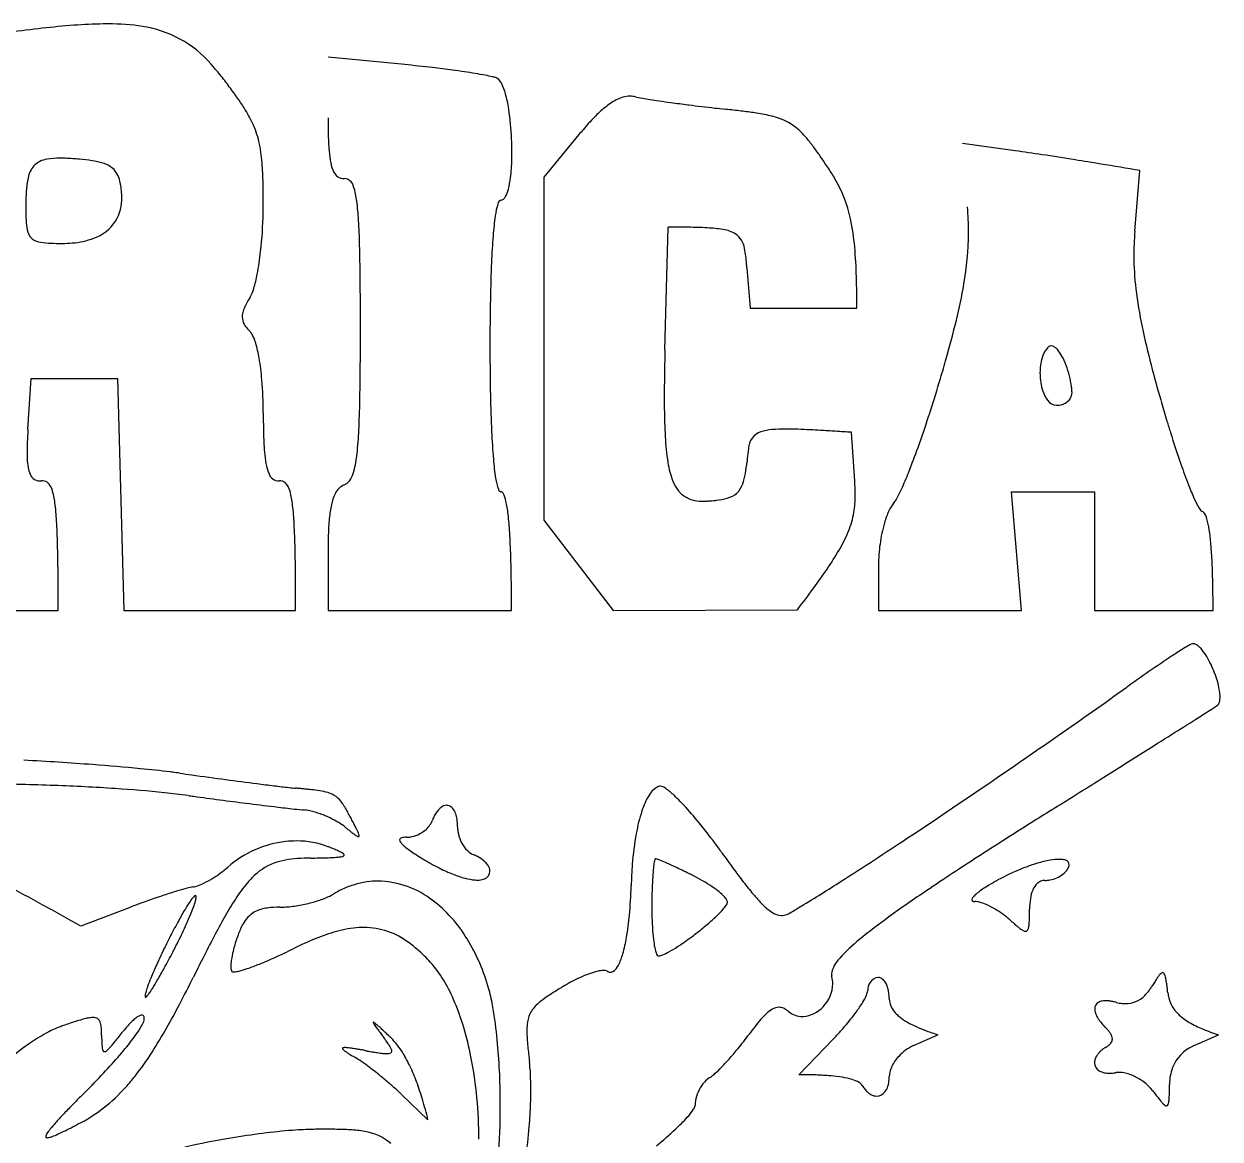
# Model space of a CAD drawing. Extents: x 22 to 127, y -150 to -3.
# Drawn here: x 71.4 to 126.8, y -55 to -3.3 of the extents above; entities that cross this region are included whole.
import ezdxf

# ---------------------------------------------------------------- set-up
doc = ezdxf.new("R2010")
doc.units = 0

msp = doc.modelspace()

# ---------------------------------------------------------------- linework, layer by layer
for p, q in [((89.051, -5.221), (85.5, -4.871)), ((97.125, -8.46), (95.5, -10.433)), ((117.325, -9.211), (114.9, -8.871)), ((95.5, -10.433), (95.5, -26.318)), ((122.879, -12.941), (123.113, -10.132)), ((101.108, -18.428), (101.25, -12.75)), ((104.905, -14.625), (105.06, -16.5)), ((105.06, -16.5), (110, -16.5)), ((71.598, -22.125), (71.75, -19.75)), ((71.75, -19.75), (75.75, -19.75)), ((75.75, -19.75), (76.034, -30.5)), ((109.898, -24.515), (109.75, -22.25)), ((117.624, -30.5), (117.168, -25)), ((117.168, -25), (121, -25)), ((121, -25), (121, -30.5)), ((95.5, -26.318), (98.714, -30.5)), ((85.5, -27.734), (85.5, -30.5)), ((111, -28.414), (111, -30.5)), ((98.714, -30.5), (107.25, -30.464)), ((63.5, -30.5), (73, -30.5)), ((76.034, -30.5), (84, -30.5)), ((85.5, -30.5), (94, -30.5)), ((111, -30.5), (117.624, -30.5)), ((121, -30.5), (126.5, -30.5)), ((76.284, -44.264), (74.043, -45.12)), ((108.902, -50.351), (107.304, -52)), ((112.625, -50.65), (113.75, -50.148)), ((125.625, -50.65), (126.75, -50.148)), ((88.91, -52.917), (90.13, -54.084))]:
    msp.add_line(p, q)
for centre, radius, start, end in [((79.49814, -67.795706), 64.663203, 96.265585, 97.59939), ((76.433436, -39.63672), 36.337956, 93.997499, 96.307836), ((75.327946, -23.494301), 20.157756, 90.197875, 94.061549), ((75.260838, -17.582144), 14.245478, 88.967221, 90.010088), ((75.441498, -12.553995), 9.21533, 79.61959, 89.526807), ((76.152773, -8.611946), 5.209651, 38.307173, 79.502395), ((72.016375, -12.55115), 10.910037, 39.478796, 41.076029), ((82.512868, -71.676496), 66.776344, 83.268281, 84.381117), ((83.410094, -64.181403), 59.227751, 82.373252, 83.280336), ((85.288203, -50.132404), 45.053773, 81.660199, 82.369341), ((68.85698, -15.12501), 14.985106, 36.678707, 39.394448), ((87.284977, -36.555521), 31.330843, 80.767283, 81.671939), ((89.571483, -22.602151), 17.191393, 79.189289, 80.827732), ((91.5538, -12.283882), 6.684447, 76.495825, 79.290341), ((92.744997, -7.386115), 1.64399, 70.232553, 77.00314), ((93.206002, -6.084163), 0.262925, 57.457566, 68.819246), ((92.961484, -6.380015), 0.64557, 24.015932, 53.284206), ((60.612126, -21.380547), 25.334228, 35.331559, 36.886889), ((91.320959, -7.209188), 2.483166, 14.904091, 26.086421), ((87.60717, -8.243112), 6.338094, 8.764458, 15.301381), ((71.653873, -13.560905), 11.804007, 32.467668, 35.3612), ((102.149933, -11.837763), 6.005325, 129.47959, 135.847066), ((100.235199, -9.485382), 2.972297, 117.77294, 129.821999), ((99.524954, -8.096656), 1.412722, 91.199629, 118.530438), ((99.4948, -7.831026), 1.146782, 77.141974, 89.97114), ((100.766542, -2.15909), 4.665989, 257.416514, 258.990931), ((102.387867, 6.298662), 13.277729, 259.092944, 260.778513), ((105.92201, 27.808757), 35.076209, 260.710813, 261.68164), ((109.754587, 53.729884), 61.279118, 261.642219, 262.145797), ((112.971631, 77.043217), 84.813367, 262.145099, 262.686302), ((113.855746, 83.795328), 91.623093, 262.675442, 262.699052), ((114.840409, 91.519946), 99.410216, 262.701918, 263.398276), ((76.458928, -10.532726), 6.12446, 25.161815, 32.697891), ((114.443652, -7.725327), 28.94368, 179.920171, 181.392502), ((81.676519, -9.166654), 12.340219, 2.342352, 8.806651), ((105.92869, -15.537164), 11.293455, 135.735117, 139.710698), ((114.045548, 84.650894), 92.495327, 263.398199, 263.70085), ((89.94736, -133.366446), 126.849798, 83.629343, 83.686429), ((95.723981, -81.790239), 74.951109, 83.368119, 83.643145), ((99.653161, -48.026726), 40.959739, 82.891865, 83.373076), ((102.321361, -26.920154), 19.685247, 81.163619, 82.9964), ((104.201826, -15.073524), 7.690456, 75.868106, 81.449305), ((105.491458, -10.27412), 2.722571, 43.427534, 77.526788), ((77.972161, -9.798547), 4.442712, 13.157182, 24.889398), ((110.184015, -19.212107), 16.915842, 139.536223, 140.533752), ((75.8039, -10.260055), 6.65925, 4.233858, 12.777287), ((99.433366, -8.108041), 13.928537, 181.319152, 184.045845), ((80.21679, -9.272478), 13.80313, 0.020555, 2.533611), ((104.444292, -11.335904), 4.21329, 41.769406, 44.124541), ((102.582777, -12.958399), 6.682534, 36.950257, 41.512955), ((91.547361, -8.685051), 6.021505, 183.863364, 189.227623), ((81.681908, -9.271034), 12.338012, 358.35511, 0.016293), ((95.913491, -18.019377), 15.054649, 35.146274, 37.085245), ((75.278992, -32.594102), 40.31736, 34.458792, 35.201639), ((99.406495, -136.858443), 128.898962, 81.446517, 82.00932), ((93.840938, -173.853976), 166.31079, 80.912868, 81.446099), ((72.797138, -10.696338), 1.214447, 139.347134, 168.962673), ((72.627224, -10.653418), 1.060459, 97.803529, 135.121877), ((73.04069, -12.826133), 3.271202, 89.109414, 99.81177), ((73.078891, -16.823034), 7.267719, 87.50247, 89.900327), ((72.90613, -20.969945), 11.418221, 86.13416, 87.543165), ((72.482918, -27.27301), 17.735478, 85.15132, 86.142904), ((73.337587, -17.743375), 8.167836, 81.310869, 85.474866), ((74.095133, -12.896922), 3.262606, 72.67239, 81.603819), ((74.700769, -11.023712), 1.294185, 50.516532, 73.568631), ((66.729676, -11.004461), 15.763835, 1.077823, 4.497177), ((87.809453, -9.312159), 2.231495, 188.724574, 200.322553), ((85.20927, -9.407216), 8.808264, 353.146114, 358.581951), ((95.746576, -18.574059), 15.508442, 33.745792, 34.535784), ((100.214772, -15.617999), 10.151, 30.437839, 33.881987), ((87.285036, -214.997539), 207.973389, 80.587623, 80.919601), ((79.269804, -263.25683), 256.893763, 80.173419, 80.584268), ((75.271927, -11.282014), 3.756945, 167.421439, 177.006816), ((74.782681, -10.833789), 1.097027, 11.569021, 47.509784), ((86.364919, -9.873539), 0.682357, 198.244577, 232.796229), ((86.232301, -9.988043), 0.512263, 236.870271, 271.980051), ((86.233343, -10.956098), 0.456402, 10.125753, 87.908489), ((89.918005, -9.985887), 4.064141, 345.609122, 353.323829), ((103.62706, -13.646388), 6.210238, 11.854843, 30.703494), ((73.255672, -11.26371), 2.681698, 7.730166, 14.025678), ((72.606634, -11.377208), 3.340199, 2.7513, 8.161863), ((40.000667, -11.599648), 42.499411, 359.890324, 1.202253), ((83.688961, -11.898736), 3.163601, 6.366706, 18.86425), ((92.523795, -10.672223), 1.369641, 331.076244, 346.327352), ((82.96544, -11.767705), 11.465625, 176.590572, 180.32629), ((73.86755, -11.406438), 2.079332, 329.322803, 1.456595), ((73.01055, -11.354484), 2.93566, 0.017606, 2.686705), ((74.740593, -13.11352), 12.193385, 3.209087, 7.377), ((93.574925, -11.692124), 0.206217, 111.305002, 173.417077), ((93.468976, -11.225738), 0.276011, 276.453818, 336.760942), ((82.592802, -11.927268), 11.092893, 179.734284, 182.615047), ((102.638545, -11.833616), 31.138545, 179.998866, 180.077664), ((62.564254, -11.662324), 19.935869, 353.632624, 358.8127), ((63.564697, -11.678673), 18.935303, 358.799434, 359.992959), ((96.330353, -12.613452), 3.107452, 162.296107, 172.835661), ((99.91117, -13.00324), 15.259477, 0.098306, 4.481152), ((74.207654, -12.333464), 2.698044, 182.122416, 191.463053), ((73.984871, -11.387203), 1.98971, 289.589707, 327.122215), ((52.812984, -14.451792), 34.161698, 1.45674, 3.391348), ((106.994522, -14.188317), 13.886719, 171.876004, 175.705723), ((99.118295, -14.60699), 10.820186, 4.994031, 11.928264), ((72.258519, -12.761425), 0.703467, 188.850849, 227.901423), ((72.301635, -12.59679), 0.858118, 233.142132, 262.488004), ((73.387355, -9.879802), 3.610654, 274.197958, 290.502594), ((127.983398, -15.873303), 34.94301, 175.527609, 177.528993), ((101.3774, -80.201817), 67.451937, 89.212869, 90.108218), ((102.104984, -30.164385), 17.409278, 86.505564, 89.344911), ((102.897399, -17.838429), 5.058096, 78.848212, 86.954764), ((103.653172, -14.214262), 1.356792, 53.852809, 80.561101), ((103.713654, -13.93884), 1.104571, 5.803769, 47.948686), ((101.005883, -12.936817), 14.164933, 350.035725, 359.641044), ((101.683276, -12.977171), 13.487349, 359.794441, 0.000476), ((136.763356, -14.108089), 13.933321, 175.195135, 177.709815), ((72.744975, -10.102487), 3.390872, 260.570751, 268.606369), ((73.128213, 0.447521), 13.947654, 268.086559, 270.249709), ((73.197356, -8.126015), 5.373992, 269.910914, 274.849481), ((2.21344, -15.831374), 84.780012, 0.540513, 1.519446), ((97.669777, -15.044761), 7.245825, 3.941153, 9.674106), ((87.552774, -15.684374), 22.435688, 1.622932, 5.163839), ((135.715383, -14.062714), 12.884372, 177.725208, 179.994017), ((68.839649, -12.386322), 13.618913, 349.25113, 353.731794), ((160.646275, -17.323383), 67.638046, 177.494678, 178.946433), ((136.238286, -14.042808), 13.407288, 180.07932, 186.687798), ((76.066881, -13.777799), 6.259002, 343.141253, 349.426433), ((64.414521, -17.96553), 40.628045, 4.716314, 4.827062), ((-114.563604, -17.029379), 201.563183, 0.070672, 0.567894), ((64.271922, -16.421567), 45.728145, 359.901726, 1.72009), ((90.747487, -11.198676), 24.569428, 346.197691, 350.182944), ((86.673667, -18.994472), 5.64849, 147.913497, 149.884226), ((80.30647, -15.091859), 1.820741, 330.298585, 344.023918), ((142.563106, -13.26697), 19.779453, 186.786214, 191.946738), ((83.205474, -17.145141), 1.715153, 154.301307, 162.729482), ((84.62686, -17.818609), 3.288002, 149.712655, 154.467104), ((204.838984, -18.178057), 111.839007, 178.924942, 180.036857), ((82.435314, -16.911568), 0.910391, 162.376682, 179.256196), ((82.228502, -16.897842), 0.703504, 180.155381, 209.117049), ((-280.002567, -17.429962), 367.002567, 359.99734, 0.101352), ((67.788941, -5.617189), 48.196662, 344.08969, 346.265405), ((82.482396, -16.773073), 0.986133, 208.272125, 212.73494), ((82.804184, -16.55892), 1.372631, 212.990949, 220.697513), ((83.493576, -15.971867), 2.278105, 220.58568, 225.187761), ((81.470692, -17.993161), 0.581637, 31.660465, 44.153838), ((80.38175, -18.612679), 1.834224, 15.738716, 30.278069), ((-148.911362, -17.576818), 235.911398, 359.560024, 0.031529), ((159.211527, -9.798873), 36.785219, 191.863747, 194.694205), ((76.616637, -19.760314), 5.770077, 9.477548, 16.56608), ((227.848736, -18.250194), 134.848736, 179.999917, 180.06568), ((119.016666, -18.459557), 0.21939, 112.392542, 135.943563), ((118.998982, -18.42291), 0.178786, 89.853645, 111.626764), ((118.990935, -18.505039), 0.261053, 58.325187, 88.133123), ((118.834264, -18.778178), 0.575862, 45.333208, 59.329312), ((70.588339, -20.810473), 11.889088, 4.793922, 9.685727), ((201.776456, -18.352001), 108.776381, 180.027798, 181.15365), ((219.197203, -21.447413), 118.127694, 178.661194, 179.021049), ((251.782128, -22.184318), 150.720943, 178.571907, 178.670555), ((33.235262, 4.074624), 84.083634, 343.540092, 344.193088), ((120.846151, -19.473964), 2.363857, 163.560674, 180.55467), ((119.824407, -19.167843), 1.297258, 142.763547, 163.757372), ((119.489161, -18.934705), 0.889448, 135.111877, 141.652421), ((118.561797, -19.068572), 0.973987, 40.512896, 45.942728), ((117.940656, -19.572006), 1.773377, 28.84841, 39.842006), ((116.625726, -20.313638), 3.282991, 20.782753, 29.112804), ((-20.435067, -18.57393), 107.431235, 358.824635, 359.565634), ((115.712163, -20.675348), 4.265478, 7.415469, 20.971057), ((190.673522, -1.645308), 69.286498, 194.616669, 196.005803), ((64.708763, -21.326686), 17.791252, 359.924919, 4.868118), ((183.998571, -20.850313), 82.923998, 179.018037, 179.510647), ((53.557495, -1.957493), 62.885082, 342.080749, 343.564436), ((121.321984, -19.496817), 2.83958, 180.00062, 180.97271), ((121.151397, -19.514113), 2.668763, 180.663607, 198.112203), ((162.215537, -20.659168), 61.140127, 179.515422, 179.989485), ((119.981958, -19.906524), 1.435308, 197.736451, 216.578916), ((119.392205, -20.387148), 0.573839, 296.968509, 358.327459), ((116.179814, -20.601975), 3.79229, 6.725395, 7.228082), ((116.419004, -20.575741), 3.551673, 3.240083, 6.756983), ((119.441929, -20.403933), 0.52387, 0.003962, 3.166053), ((39.872823, -19.870294), 47.109479, 357.21696, 358.896421), ((158.338301, -19.251143), 65.328932, 181.132257, 182.599493), ((147.967261, -20.658966), 46.89185, 179.986537, 180.598596), ((119.276846, -20.461989), 0.53868, 213.827082, 267.143402), ((119.25003, -20.099444), 0.900556, 269.998076, 270.891453), ((119.257893, -20.181113), 0.818801, 270.430196, 298.806985), ((184.398088, -3.529969), 62.734725, 195.931601, 196.050514), ((183.458896, -3.802799), 61.756711, 196.048173, 196.876701), ((131.713763, -21.356553), 49.213764, 179.992371, 180.356537), ((128.389684, -20.938218), 27.312527, 180.441884, 183.177561), ((61.796596, -4.678337), 54.208358, 340.298924, 341.899185), ((55.201863, -2.486794), 61.157627, 341.867173, 342.078587), ((99.632354, -23.93651), 28.09282, 176.30283, 176.871319), ((111.95529, -21.524305), 29.454663, 180.269395, 181.867971), ((69.528375, -21.356138), 17.416816, 353.801009, 357.36234), ((106.229584, -24.304541), 2.185725, 94.177656, 108.13055), ((106.656436, -28.919675), 6.820279, 89.567024, 94.929616), ((106.70754, -34.282782), 12.183191, 89.698563, 89.997953), ((106.651682, -39.692355), 17.593005, 88.009732, 89.609338), ((106.080735, -56.506656), 34.416994, 87.064147, 88.031963), ((104.558476, -86.922054), 64.870449, 86.682162, 87.097313), ((100.508952, -156.512574), 134.578692, 86.375553, 86.675692), ((180.173943, -4.798579), 58.324147, 196.87746, 197.426525), ((86.086325, -23.275469), 14.530391, 177.573866, 178.685328), ((92.054235, -23.523252), 20.503442, 176.868634, 177.588033), ((95.89422, -22.06557), 13.384496, 181.7933, 184.706781), ((125.511206, -20.775401), 32.466504, 182.539765, 184.795602), ((112.371633, -21.87669), 11.26719, 182.927667, 188.965791), ((105.827596, -23.028414), 0.847999, 109.149451, 178.442925), ((80.051306, -480.567516), 459.278737, 86.292452, 86.384142), ((170.079416, -8.011276), 47.730813, 197.375983, 199.21565), ((78.163829, -23.181821), 6.606756, 179.887656, 182.560918), ((81.737405, -23.175425), 10.180321, 178.686674, 179.963086), ((88.183416, -22.717092), 5.646259, 184.538291, 190.036557), ((81.694692, -22.729911), 5.173556, 345.200654, 354.376889), ((111.228999, -24.025885), 6.331869, 170.725123, 174.918624), ((79.576153, -11.071699), 35.314265, 338.363098, 340.340138), ((74.818591, -23.351792), 3.257327, 182.203305, 189.244861), ((84.579485, -23.380739), 1.981984, 189.301985, 202.710441), ((104.90756, -22.547784), 11.786892, 184.583249, 188.943867), ((105.189219, -23.053147), 3.989418, 188.351939, 202.10018), ((97.812364, -22.961273), 7.125233, 350.305891, 354.865005), ((148.148477, -27.733132), 43.43666, 174.361047, 174.538544), ((151.797291, -14.396672), 28.365661, 199.190307, 201.246883), ((72.8552, -23.683864), 1.266151, 188.686784, 203.472275), ((72.16749, -23.989266), 0.513742, 202.779395, 276.20291), ((83.236098, -23.991161), 0.509029, 197.701022, 271.564986), ((85.662315, -23.837768), 1.056142, 314.41479, 348.328994), ((95.532037, -24.076367), 2.288321, 187.631371, 200.583399), ((102.250774, -23.739132), 2.619289, 339.837396, 350.729764), ((96.80184, -17.931876), 16.772826, 335.513181, 338.449493), ((72.245817, -24.971345), 0.471897, 59.709604, 92.771421), ((72.066602, -25.104433), 0.682854, 11.7166, 52.337275), ((83.27059, -24.914542), 0.415053, 55.168925, 92.843512), ((83.015209, -25.124625), 0.738818, 11.451031, 48.200484), ((86.556459, -25.416061), 0.796387, 112.632085, 156.193087), ((86.061282, -24.185746), 0.529991, 290.859488, 309.929467), ((93.544154, -24.848618), 0.15769, 191.802913, 253.73929), ((102.771635, -24.079428), 1.363971, 200.364341, 276.477241), ((103.758266, -24.322309), 1.003553, 283.770724, 341.426345), ((94.553615, -25.518111), 15.377138, 3.100128, 3.740283), ((100.93629, -25.196479), 8.986442, 0.17418, 3.253278), ((107.266984, -22.732601), 5.259222, 329.882342, 335.854158), ((137.573716, -19.948312), 13.097068, 201.160095, 204.242133), ((69.106701, -25.99824), 3.77256, 5.964753, 15.883371), ((79.85116, -26.035716), 4.029476, 5.855406, 15.218912), ((87.783543, -26.037908), 2.17132, 154.250186, 168.380077), ((93.486027, -25.138721), 0.139423, 27.751236, 84.248117), ((92.657097, -25.627941), 1.101806, 10.221894, 30.194544), ((88.163826, -26.654788), 5.709965, 6.117042, 12.361408), ((102.921103, -21.754968), 3.679727, 270.068504, 273.022966), ((102.823912, -20.072809), 5.364677, 273.112088, 276.77729), ((102.812355, -19.841965), 5.595294, 276.615849, 277.017217), ((103.174426, -22.429982), 2.982742, 276.187613, 286.011344), ((105.237638, -25.20734), 4.685208, 350.751321, 0.466908), ((110.806031, -24.789265), 1.165975, 319.983241, 330.03928), ((129.102557, -23.802749), 3.790475, 203.692786, 211.046427), ((59.5812, -27.150089), 13.367094, 2.868722, 6.632388), ((69.991623, -27.198435), 13.957004, 2.860272, 6.474472), ((90.902153, -26.730198), 5.365687, 167.846636, 174.724177), ((105.811546, -25.262257), 4.110111, 337.619078, 350.221095), ((114.959162, -27.489932), 3.828237, 155.145642, 164.066276), ((112.849488, -26.495084), 1.495901, 140.272599, 155.757774), ((126.20241, -25.587352), 0.386831, 206.114265, 238.449285), ((125.94096, -26.08189), 0.175141, 43.634059, 70.299737), ((125.508197, -26.427412), 0.728405, 13.584618, 39.812128), ((36.719641, -28.401142), 36.262769, 1.283429, 3.035123), ((46.990154, -28.448027), 36.992309, 1.301472, 3.015549), ((97.20548, -27.352317), 11.699582, 174.528823, 178.313114), ((77.710844, -27.871288), 16.233343, 3.475384, 6.454838), ((117.885863, -28.344377), 6.877085, 163.91495, 172.306819), ((122.757347, -27.266979), 3.603506, 8.104489, 16.287935), ((107.488469, -27.70301), 21.988491, 178.188469, 180.080752), ((59.039368, -29.058709), 34.942503, 1.77131, 3.562909), ((103.17556, -24.161485), 6.966682, 329.455395, 337.502544), ((116.360139, -28.257036), 10.076704, 4.687922, 8.549693), ((-11.332968, -29.564377), 84.329422, 0.451333, 1.342303), ((0.056522, -29.595777), 83.939941, 0.46651, 1.357067), ((96.319836, -20.177765), 14.89572, 325.649008, 329.660128), ((118.638734, -28.47337), 7.640495, 172.104, 175.752232), ((105.293039, -29.208713), 21.184606, 2.535699, 4.806915), ((32.82646, -29.927832), 61.169779, 0.831622, 1.826067), ((117.887925, -28.421791), 6.887929, 175.717497, 179.935189), ((82.830007, -11.040191), 31.188926, 323.825704, 325.773628), ((88.029855, -29.999121), 38.465865, 1.005613, 2.574246), ((-109.838309, -30.40433), 182.838334, 359.97002, 0.471384), ((-92.630268, -30.409175), 176.630291, 359.970538, 0.485555), ((-2.789845, -30.44651), 96.789859, 359.968336, 0.832621), ((63.511901, -30.458579), 62.988112, 359.962322, 1.032073), ((55.977012, 8.549404), 64.427982, 322.732644, 323.858247), ((127.996907, -36.844326), 5.401008, 118.419369, 122.072052), ((125.675716, -32.516555), 0.490421, 105.943853, 120.548514), ((125.574722, -32.264257), 0.221835, 89.943682, 98.743687), ((125.568515, -32.341871), 0.299518, 63.880466, 88.770883), ((125.432055, -32.626188), 0.614881, 48.884353, 64.126881), ((151.326836, -73.203122), 48.604716, 123.303226, 124.312436), ((136.338807, -50.351129), 21.276093, 121.79428, 123.358968), ((125.028634, -33.100232), 1.237325, 40.09003, 49.245161), ((124.516246, -33.54743), 1.917349, 37.0263, 40.453054), ((123.636063, -34.189604), 3.006807, 29.320958, 36.695794), ((167.806916, -97.393291), 77.875127, 124.294794, 125.237611), ((121.888383, -35.166907), 5.00918, 19.512421, 29.278177), ((173.390548, -105.347317), 87.593293, 125.218837, 125.51998), ((122.169693, -35.085203), 4.716766, 14.844427, 19.718297), ((-68.17383, 233.03319), 328.164709, 304.845298, 305.523082), ((123.55275, -34.725879), 3.287819, 8.580882, 14.966445), ((124.961554, -34.516624), 1.863566, 0.482, 8.681964), ((107.483153, -5.503687), 35.117627, 302.457599, 303.14294), ((126.524616, -34.684037), 0.274308, 305.267413, 341.278851), ((126.200749, -34.559319), 0.621232, 339.97186, 354.882695), ((125.728738, -34.504508), 1.096322, 354.22987, 0.186133), ((11.740041, 144.46068), 213.039069, 302.337507, 302.539572), ((-241.605729, 544.452678), 686.513118, 302.235494, 302.345594), ((-97.35622, 274.816788), 379.130154, 304.590183, 304.816917), ((-92.416576, 267.704752), 370.47099, 304.817738, 304.858589), ((-714.779172, 1294.551116), 1573.384453, 302.184525, 302.240485), ((-1460.820388, 2479.920421), 2973.98357, 302.140127, 302.184874), ((63.625561, -185.53919), 148.306169, 85.754578, 86.990775), ((67.119983, -139.072617), 101.708417, 84.531932, 85.77991), ((-88.119077, 261.238077), 362.707766, 303.55188, 304.606666), ((71.889262, -89.44189), 51.84907, 83.01686, 84.552062), ((74.214125, -69.943655), 32.212885, 82.696941, 82.904938), ((74.981796, -64.014784), 26.234527, 81.993243, 82.71393), ((118.052705, 240.741772), 281.550568, 261.952231, 262.064806), ((121.039171, 262.186203), 303.201956, 262.065297, 262.367483), ((67.463549, -185.52687), 147.01862, 87.909226, 89.112509), ((69.360337, -134.61782), 96.07427, 86.252342, 87.932019), ((71.827623, -97.343016), 58.717912, 84.043663, 86.277362), ((113.874407, 208.439447), 248.979767, 262.358899, 262.692369), ((100.819181, 106.627703), 146.334405, 262.692003, 263.008856), ((90.575654, 22.776213), 61.859565, 262.973015, 263.616076), ((85.599625, -21.754928), 17.05127, 263.59508, 264.617015), ((71.13672, -181.978703), 143.824088, 84.790786, 84.868747), ((79.161846, -93.975029), 55.455263, 84.604474, 84.792735), ((81.696841, -67.182288), 28.542865, 84.208184, 84.613359), ((82.846397, -55.835433), 17.137928, 83.700661, 84.203602), ((101.215729, -39.522449), 0.962158, 112.727514, 150.625606), ((100.879228, -38.745209), 0.115703, 89.262855, 107.726034), ((100.880687, -38.784027), 0.154511, 88.3126, 89.989082), ((100.7926, -39.189972), 0.567993, 51.362252, 80.613492), ((99.173763, -41.534309), 3.415789, 46.056749, 54.707217), ((-2559.912871, 4229.165204), 5039.863914, 302.109882, 302.140949), ((73.89662, -77.142479), 38.411751, 82.34555, 83.986394), ((122.426742, 282.059446), 324.0537, 262.300888, 262.346986), ((123.63377, 290.983344), 333.058855, 262.345635, 262.768815), ((83.86775, -46.841719), 8.086501, 81.133957, 83.901675), ((84.686968, -41.712084), 2.891957, 73.689532, 81.506915), ((85.194539, -40.040269), 1.145014, 32.398629, 74.571663), ((103.141889, -40.766338), 3.2538, 148.174454, 162.399352), ((94.85342, -46.130336), 9.723456, 42.073582, 46.520061), ((108.824064, 174.069826), 215.211084, 262.762328, 263.10837), ((94.082928, 51.871853), 92.127195, 263.090878, 263.607069), ((86.423794, -16.7996), 23.029974, 263.520475, 264.700541), ((84.881211, -33.152619), 6.604429, 264.922676, 265.316938), ((84.122732, -42.233181), 2.507786, 77.607186, 84.983949), ((83.808211, -43.673983), 3.982516, 70.483051, 77.636275), ((84.123181, -40.85598), 2.489313, 33.283046, 35.03952), ((82.730098, -41.750939), 4.145051, 29.539864, 33.0573), ((77.455121, -44.765673), 10.220725, 28.338117, 29.663983), ((91.964941, -40.821327), 1.739004, 146.980708, 154.339416), ((91.49742, -40.514917), 1.180025, 137.251817, 147.085506), ((91.177337, -40.215016), 0.741415, 122.839219, 137.480948), ((91.046715, -40.019447), 0.506278, 112.193337, 122.421147), ((90.999019, -39.895815), 0.373797, 90.509969, 112.582377), ((90.995822, -39.846328), 0.324295, 81.93601, 90.023041), ((90.975814, -39.903488), 0.383878, 36.797906, 80.175753), ((90.666726, -40.158297), 0.784239, 19.460727, 38.178576), ((90.069238, -40.380192), 1.421555, 7.964123, 19.870206), ((107.331111, -42.1691), 7.671404, 161.873884, 169.975889), ((88.277465, -52.11353), 18.613966, 38.88166, 42.180666), ((337.340278, -387.764917), 410.835085, 122.103803, 122.256139), ((83.602056, -44.301118), 4.642516, 70.2451, 70.670721), ((83.649726, -44.20328), 4.534339, 58.807554, 70.394153), ((84.589977, -42.63708), 2.7076, 50.861667, 58.6629), ((55.418539, -56.680146), 35.271981, 27.992557, 28.381122), ((37.456938, -66.293791), 55.644489, 28.015927, 28.052825), ((58.504705, -55.113213), 31.811458, 27.629924, 28.044905), ((74.892623, -46.541775), 13.317316, 26.761567, 27.65607), ((89.328734, -39.838284), 1.072445, 307.871733, 337.424285), ((92.509637, -41.087827), 2.345388, 154.23333, 159.070226), ((89.231056, -40.505086), 2.268971, 359.724409, 8.154947), ((82.135844, -57.097319), 26.523279, 35.745848, 38.934412), ((265.177083, -273.657595), 275.824035, 122.229834, 122.839258), ((103.880215, -19.212432), 27.637589, 230.495844, 230.823942), ((94.40822, -30.84723), 12.634685, 230.792227, 231.608589), ((89.873175, -36.579371), 5.325512, 231.551289, 233.267336), ((87.886496, -39.250003), 1.996985, 233.122059, 236.733915), ((81.044653, -43.436925), 6.426194, 25.675654, 26.742347), ((87.115641, -40.434624), 0.583673, 236.21748, 244.87899), ((84.07674, -41.985606), 3.064675, 23.347926, 25.782475), ((86.921208, -40.856979), 0.118769, 243.305289, 265.990866), ((85.899996, -41.204926), 1.081337, 17.991124, 23.656707), ((86.914754, -40.948583), 0.026938, 266.064282, 3.863429), ((86.696971, -40.952243), 0.245354, 3.049904, 19.3535), ((86.863666, -40.939399), 0.078312, 354.600574, 0.153464), ((89.135138, -42.197139), 1.195153, 89.718993, 96.081999), ((89.137216, -39.866322), 1.135684, 270.190889, 277.450121), ((89.081751, -39.572927), 1.433895, 278.12763, 309.153039), ((92.928961, -40.515404), 1.428961, 180.023907, 184.287244), ((93.022445, -40.508396), 1.522707, 184.287236, 188.63232), ((93.142828, -40.49091), 1.644351, 188.605104, 219.434824), ((113.565345, -43.311849), 14.009437, 169.811651, 175.672968), ((84.062512, -46.035033), 4.859492, 96.225277, 131.366572), ((84.052424, -45.831228), 4.655811, 90.034151, 96.373831), ((84.082863, -45.123617), 3.948338, 68.779442, 90.481986), ((74.707981, -68.537952), 29.169561, 68.22134, 68.260528), ((79.37474, -56.915756), 16.645453, 67.361696, 68.295602), ((83.427637, -47.216289), 6.133294, 65.388195, 67.428856), ((88.895727, -41.125244), 0.080047, 138.522036, 180.764309), ((89.009576, -41.110286), 0.19455, 184.724892, 218.023387), ((88.950701, -41.183438), 0.15994, 105.888475, 135.945623), ((89.496772, -40.773939), 0.786313, 215.461737, 226.975366), ((89.057466, -41.504158), 0.497858, 95.643216, 107.6017), ((90.411423, -39.824886), 2.104311, 226.400458, 231.839701), ((91.876918, -37.976229), 4.46337, 231.710317, 235.099247), ((92.621847, -40.931823), 0.961953, 218.862382, 247.259753), ((-8.007461, 140.359258), 217.692054, 302.599447, 303.563687), ((84.273663, -45.894624), 3.906628, 92.692915, 109.226484), ((84.833485, -52.990336), 11.023121, 90.683445, 93.866795), ((83.618466, 29.266043), 71.242283, 270.871453, 271.17242), ((84.389195, -8.330527), 33.637814, 271.17021, 271.652264), ((84.919229, -26.261878), 15.698641, 271.60558, 272.737409), ((85.38074, -35.719074), 6.230202, 272.651682, 274.976437), ((85.754737, -39.90472), 2.027914, 274.708055, 279.9381), ((85.078834, -43.624501), 2.180155, 61.442234, 65.528025), ((86.04201, -41.481518), 0.425335, 278.478769, 294.447386), ((85.841668, -42.239525), 0.599065, 51.396719, 62.202063), ((86.170276, -41.841684), 0.083573, 10.023802, 57.288766), ((86.201868, -41.820156), 0.051184, 288.416279, 352.160568), ((94.049123, -34.881223), 8.244571, 235.024931, 237.166331), ((97.026891, -30.279049), 13.726093, 237.138131, 238.656395), ((95.453729, -32.901367), 10.668176, 238.546463, 243.23318), ((91.671673, -43.324074), 1.612362, 62.492817, 68.980637), ((91.691306, -43.296596), 1.578929, 48.79051, 62.664189), ((92.008845, -42.939037), 1.100741, 36.132374, 48.963452), ((101.065783, -42.216467), 0.45953, 154.261988, 171.768221), ((100.678016, -42.027964), 0.028411, 100.169625, 157.108956), ((100.643261, -42.271365), 0.27299, 69.265486, 83.745973), ((99.860573, -44.600898), 2.730318, 67.298949, 71.212215), ((96.961007, -51.669356), 10.370334, 65.893558, 67.591444), ((80.572651, -58.249228), 28.464935, 35.501375, 35.789538), ((158.580774, -2.634429), 67.338371, 215.480124, 216.246967), ((191.839115, -160.186965), 140.71657, 122.804689, 123.956241), ((119.89092, -47.289365), 5.304734, 100.235763, 106.653964), ((119.416566, -44.590884), 2.564939, 90.825076, 100.519741), ((119.382879, -43.343056), 1.31685, 85.34946, 90.141318), ((119.445912, -42.71764), 0.688488, 70.180498, 86.357946), ((119.627318, -42.269431), 0.206171, 1.060973, 75.381976), ((77.626468, -38.763106), 4.851542, 301.539284, 311.654759), ((83.968997, -44.768782), 2.744511, 110.960976, 136.708955), ((94.134843, -35.529184), 7.727967, 243.189417, 248.485604), ((92.618272, -42.577298), 0.381687, 283.622899, 1.497824), ((92.247647, -42.754558), 0.799134, 33.619455, 35.545454), ((92.413761, -42.650236), 0.603067, 21.396581, 34.104089), ((92.652798, -42.559074), 0.347255, 1.002253, 21.780472), ((92.407362, -42.553052), 0.592638, 358.620356, 0.005053), ((119.131388, -43.791103), 19.59586, 175.503576, 178.417685), ((109.832452, -43.38578), 9.30991, 173.976648, 176.522877), ((103.695596, -42.725037), 3.137628, 169.452134, 174.216433), ((91.815181, -63.226544), 23.021337, 64.832826, 65.95152), ((86.315679, -74.959457), 35.97918, 63.786501, 64.852108), ((132.111653, -22.054554), 34.509186, 216.227796, 217.495033), ((121.53982, -52.1946), 10.485226, 112.097061, 118.511674), ((120.764405, -50.257935), 8.399126, 106.559006, 112.165752), ((119.053577, -42.044762), 0.832116, 306.253727, 326.53502), ((119.26651, -42.201144), 0.568399, 327.8496, 328.278834), ((119.12712, -42.109867), 0.734972, 327.939589, 336.542189), ((119.429214, -42.23857), 0.406617, 336.233533, 350.568388), ((119.570297, -42.2648), 0.263158, 351.168636, 359.822901), ((28.659458, -123.347868), 90.4274, 61.148401, 62.420803), ((78.575736, -40.706463), 2.689316, 289.101312, 295.859196), ((77.807512, -39.104593), 4.465865, 295.764596, 301.85137), ((87.374802, -47.823874), 7.325812, 140.014743, 147.309818), ((85.133249, -45.985284), 4.426966, 135.58115, 139.605048), ((87.86293, -47.007179), 3.97678, 98.127747, 115.791459), ((87.818438, -46.775029), 3.740688, 90.002563, 97.955842), ((87.759254, -47.210631), 4.176707, 54.137389, 89.190389), ((93.110544, -38.149269), 4.914795, 248.392985, 255.172883), ((92.53483, -40.368451), 2.622204, 254.924836, 265.229679), ((92.430499, -41.414183), 1.57151, 265.849658, 269.914284), ((92.445835, -42.052187), 0.933672, 268.914545, 286.318201), ((118.758706, -43.952581), 18.254124, 176.446352, 178.191751), ((84.62116, -78.431704), 39.842822, 63.461332, 63.805924), ((98.803962, -50.05182), 8.116345, 60.125494, 63.519382), ((99.116353, -49.508162), 7.489326, 58.033666, 60.126125), ((99.971529, -48.162858), 5.895292, 53.428698, 58.162587), ((118.037723, -32.882803), 16.751786, 217.411234, 219.975618), ((55.48455, 41.017445), 99.79367, 301.364084, 302.61801), ((119.506171, -48.808276), 6.535163, 121.212259, 124.331444), ((121.097876, -51.424588), 9.597611, 118.624328, 121.245167), ((121.623568, -52.360945), 10.671374, 118.48047, 118.693407), ((118.952977, -43.771414), 0.867641, 133.196276, 158.163986), ((118.716507, -43.529314), 0.529325, 89.62189, 132.474027), ((118.714512, -41.783966), 1.216046, 270.258568, 280.850038), ((118.670422, -41.529801), 1.473974, 280.673485, 306.426694), ((90.270713, -80.842317), 39.161119, 108.432782, 110.313152), ((85.787618, -67.36395), 24.956739, 106.904272, 108.452664), ((81.724211, -53.933774), 10.925338, 104.565384, 106.995023), ((79.697654, -46.058839), 2.79391, 99.469354, 104.955008), ((80.634796, -44.991395), 1.834965, 138.468092, 146.237317), ((79.038553, -42.060816), 1.258094, 279.121666, 289.368323), ((79.410624, -43.880104), 0.182862, 106.07521, 144.818634), ((79.360193, -43.727304), 0.022913, 89.831268, 90.507814), ((79.360804, -43.729932), 0.025547, 44.581308, 91.219118), ((78.619182, -43.723451), 0.775156, 343.092097, 356.783539), ((79.340238, -43.745293), 0.051097, 6.670274, 40.66006), ((79.235673, -43.765212), 0.157453, 359.369806, 9.450801), ((84.370812, -41.286808), 2.721539, 292.102497, 300.448757), ((88.084152, -47.501432), 4.518078, 115.590292, 121.106128), ((78.7987, -42.702612), 20.751521, 354.739622, 358.488465), ((127.450985, -44.235056), 26.95099, 178.174632, 180.03177), ((101.453083, -46.174115), 3.415361, 47.873849, 53.511261), ((102.748787, -44.755368), 1.494035, 38.668304, 48.231955), ((110.67107, -39.089594), 7.119003, 219.785808, 225.031648), ((149.334028, -97.148231), 64.686576, 123.915878, 125.818576), ((115.800451, -44.103643), 0.529483, 134.705736, 150.312239), ((116.643095, -44.915977), 1.699826, 128.433688, 135.630773), ((117.939449, -46.525207), 3.766236, 124.237468, 128.664314), ((119.733537, -44.106479), 1.716951, 157.47338, 171.171154), ((-11.502947, -196.473587), 173.856312, 60.524608, 61.184367), ((89.949627, -80.017137), 38.275791, 110.355896, 110.917944), ((90.568433, -81.6783), 40.048467, 110.297404, 110.359223), ((92.711517, -52.579719), 16.103695, 149.128458, 151.317235), ((84.649063, -47.744639), 6.70259, 145.741906, 149.240267), ((70.48328, -41.010265), 9.358009, 337.085971, 339.818572), ((75.851913, -42.970086), 3.642879, 339.619632, 344.413638), ((94.437469, -52.429282), 15.75726, 147.086528, 150.617116), ((82.890531, -45.972713), 1.704941, 96.852492, 117.63861), ((83.243497, -48.442849), 4.199914, 89.679362, 97.612696), ((83.233534, -39.9036), 4.339529, 270.441858, 274.073292), ((83.099261, -38.195092), 6.053272, 274.192317, 280.364424), ((82.976015, -37.422374), 6.835578, 280.215357, 285.695866), ((83.450854, -39.052249), 5.138047, 285.515204, 292.231481), ((86.564674, -48.91891), 6.26106, 32.246376, 54.436339), ((117.320485, -44.250997), 16.820485, 179.996605, 181.038036), ((102.677772, -43.343343), 1.50053, 318.452855, 327.85174), ((103.592675, -44.09415), 0.422155, 17.564981, 40.162387), ((103.704394, -43.971792), 0.297248, 325.116238, 353.973472), ((103.851156, -44.004476), 0.148851, 0.56828, 14.682208), ((107.50973, -42.28689), 2.622854, 224.530509, 236.097359), ((81.258842, -1.123631), 50.395559, 300.604928, 301.279125), ((115.387641, -43.900962), 0.064906, 180.498899, 253.475545), ((115.456801, -43.908388), 0.134238, 150.066495, 177.070209), ((115.445785, -43.766403), 0.211169, 248.729977, 264.867752), ((115.471617, -43.563092), 0.416043, 263.829091, 268.53767), ((115.410222, -45.003999), 1.026256, 74.500022, 87.163927), ((115.104728, -46.154791), 2.216873, 66.657023, 74.839925), ((114.511308, -47.54872), 3.731848, 59.468204, 66.771785), ((82.163205, -44.331263), 35.836795, 359.841772, 0.006816), ((120.954258, -44.308964), 2.954313, 170.924349, 180.349783), ((102.946377, -58.2089), 27.784433, 151.263397, 152.914069), ((62.964395, -37.851456), 17.513469, 335.114281, 337.144618), ((109.080234, -60.732734), 32.59046, 150.527592, 152.358911), ((82.794194, -45.670433), 1.393545, 119.895654, 152.184656), ((86.213091, -43.399027), 13.304515, 350.285057, 354.798688), ((114.806363, -44.314617), 14.305634, 180.965689, 184.065508), ((97.173536, -38.028327), 9.158629, 310.62644, 314.05649), ((100.52355, -41.477472), 4.350404, 313.936891, 318.878526), ((106.546895, -43.765332), 0.859093, 234.395753, 267.751719), ((106.509169, -43.948937), 0.674838, 270.341657, 290.615516), ((106.387492, -43.618784), 1.026694, 290.483801, 300.981881), ((126.790328, -66.023529), 26.255403, 125.676104, 129.396852), ((114.305973, -47.943369), 4.17616, 48.264728, 59.792311), ((129.448087, -31.205887), 18.394454, 227.77412, 228.590571), ((112.607318, -44.607902), 5.390559, 356.498457, 358.964257), ((102.873711, -44.410158), 15.126166, 358.881811, 359.923971), ((55.354865, -34.332363), 25.897316, 333.130373, 335.136013), ((84.552016, -46.687209), 3.423625, 150.861571, 160.230508), ((88.224522, -53.794914), 8.744623, 105.458578, 112.306987), ((87.276186, -50.303223), 5.126505, 93.795372, 105.644693), ((87.16251, -49.076133), 3.894714, 90.022421, 93.32164), ((87.158133, -48.626396), 3.444979, 52.497726, 89.952547), ((109.269907, -44.716352), 8.754632, 184.0118, 187.441424), ((93.36006, -33.557594), 15.035418, 306.714086, 309.182098), ((94.527732, -34.98816), 13.188806, 309.17646, 310.750517), ((121.460029, -40.273535), 6.310118, 228.530631, 230.53321), ((118.976763, -43.298815), 2.396189, 230.392215, 234.674883), ((118.086987, -44.564247), 0.849279, 234.287755, 243.638407), ((117.82638, -45.10466), 0.24943, 242.155383, 267.111919), ((117.808829, -45.226084), 0.127786, 272.234936, 345.262744), ((117.367211, -45.037064), 0.607063, 338.597614, 351.953209), ((116.044571, -44.82551), 1.946446, 351.23713, 356.712451), ((107.837992, -60.735681), 33.290075, 152.875562, 153.873697), ((140.046784, -77.003334), 67.571291, 152.318806, 153.278753), ((87.705713, -47.897644), 6.801208, 160.389554, 165.473281), ((86.847908, -47.582987), 5.88756, 159.584055, 160.472342), ((90.578306, -59.597152), 15.006084, 112.212621, 116.511195), ((86.121023, -50.208806), 5.333588, 50.100486, 54.008187), ((84.297798, -50.400396), 8.968865, 16.280929, 32.52406), ((92.36719, -44.468384), 7.058236, 344.156793, 350.411201), ((104.500973, -45.350621), 3.943733, 187.277396, 192.472795), ((94.979461, -35.77279), 12.291567, 303.099299, 306.835914), ((115.07218, -51.887685), 7.894744, 128.790378, 138.032675), ((104.84619, -59.288963), 29.9669, 153.838241, 155.556158), ((46.591474, -29.833563), 35.748265, 331.177892, 332.525791), ((52.402816, -32.857747), 29.19713, 332.529822, 333.16727), ((86.027594, -47.468056), 5.068986, 165.415969, 169.911928), ((72.529129, -23.260016), 25.56685, 294.324915, 296.357349), ((85.156629, -51.349401), 6.827229, 45.147469, 50.031438), ((83.715664, -52.815988), 8.883227, 42.776769, 45.230194), ((96.454249, -45.655662), 2.802425, 332.871808, 344.696261), ((101.758079, -45.97197), 1.131469, 191.749421, 203.008832), ((100.830999, -46.387203), 0.117525, 193.29578, 253.692986), ((100.797483, -46.242227), 0.257773, 270.114934, 274.73871), ((100.728838, -45.79612), 0.70873, 277.290659, 293.416617), ((100.015917, -44.027278), 2.615668, 292.34853, 299.218012), ((98.172648, -40.679402), 6.437402, 298.991361, 303.138873), ((94.321554, -54.523825), 18.413804, 155.503009, 157.69125), ((56.829483, -35.476556), 24.058095, 329.704526, 331.197619), ((204.054758, -109.313453), 139.27179, 153.246521, 153.651285), ((81.856281, -46.983388), 0.860499, 179.598595, 186.843245), ((82.584359, -46.982886), 1.588565, 175.458542, 179.800683), ((83.921673, -47.098027), 2.930812, 169.82262, 175.284745), ((81.371582, -47.044387), 0.371996, 186.410245, 199.323141), ((80.231128, -42.70591), 4.637952, 284.275944, 289.25352), ((78.056314, -36.367434), 11.339111, 289.066914, 292.099315), ((74.933611, -28.613832), 19.697897, 292.030321, 294.366429), ((85.559276, -50.899818), 6.230565, 22.555478, 41.35676), ((98.334993, -46.655637), 0.673392, 301.995168, 335.627849), ((110.054164, -47.511922), 1.241818, 133.317274, 171.722968), ((85.405249, -50.867997), 8.777126, 157.675513, 160.352153), ((66.608946, -41.202415), 12.725701, 327.701627, 329.752105), ((25.988633, -21.148202), 59.425614, 332.321982, 333.676315), ((81.150406, -47.12375), 0.137029, 198.61015, 222.883919), ((81.098568, -47.161531), 0.073727, 228.79503, 261.640633), ((81.131725, -47.001296), 0.237271, 259.34354, 270.816273), ((81.084677, -46.142729), 1.096974, 272.634835, 285.336323), ((100.654496, -55.070617), 8.330439, 115.237469, 120.819297), ((99.66707, -52.957827), 5.998314, 110.056227, 115.310611), ((98.732356, -50.369877), 3.246767, 103.140017, 110.223653), ((98.293001, -48.441539), 1.269082, 91.349745, 103.615031), ((98.263113, -47.858752), 0.685943, 89.723279, 90.000434), ((98.269004, -47.656219), 0.483409, 79.331751, 90.305584), ((98.318386, -47.406296), 0.228675, 59.630116, 79.898602), ((98.627047, -46.89722), 0.366707, 238.235186, 242.392911), ((98.583591, -46.99071), 0.263767, 241.346807, 269.207925), ((98.577946, -47.006864), 0.247596, 270.462572, 297.373643), ((109.226378, -47.334783), 0.4011, 179.766834, 194.469027), ((107.483328, -47.788773), 1.400104, 13.708957, 14.635916), ((107.507309, -47.783484), 1.375553, 359.997368, 13.731674), ((111.01639, -47.979283), 0.479563, 91.958621, 150.774929), ((110.995775, -47.78971), 0.28974, 55.103616, 89.164404), ((110.832551, -48.013123), 0.566393, 29.252452, 54.490565), ((128.372822, -50.586136), 5.411202, 145.425454, 147.461838), ((125.524597, -48.615669), 1.94782, 141.045968, 145.606487), ((124.478023, -47.761432), 0.596928, 130.578188, 141.652661), ((124.178257, -47.399966), 0.127613, 95.447283, 133.925315), ((124.166282, -47.334074), 0.061145, 64.143702, 90.130311), ((124.132535, -47.383894), 0.121004, 24.876073, 60.048202), ((123.820711, -47.552403), 0.475277, 16.163416, 27.493456), ((122.974329, -47.811475), 1.360387, 11.687251, 16.720118), ((121.045239, -48.219113), 3.332069, 9.150655, 11.831887), ((77.811009, -48.411769), 0.789384, 163.852142, 177.212796), ((80.34358, -49.073062), 3.406657, 160.158785, 165.015213), ((73.191601, -45.376736), 4.931089, 324.389128, 327.831284), ((84.576439, -50.329791), 8.681611, 10.936914, 16.349182), ((101.5634, -57.095399), 10.529304, 122.340266, 124.431963), ((112.12294, -73.707861), 30.213749, 121.654256, 122.406324), ((100.838222, -55.395835), 8.703866, 120.761115, 121.681333), ((107.323158, -47.756313), 1.559942, 315.387384, 358.99967), ((109.901619, -48.059939), 0.599788, 335.058855, 356.074485), ((111.179875, -48.096577), 0.679879, 148.87478, 180.24166), ((111.255878, -48.101), 0.755878, 179.882108, 180.000015), ((110.332436, -48.310516), 1.148154, 14.144926, 30.005105), ((109.779706, -48.458504), 1.72031, 359.750341, 14.425614), ((121.932352, -46.906363), 2.000731, 314.443687, 328.927013), ((155.843592, -67.825297), 37.843754, 148.171295, 148.299152), ((136.728894, -55.93889), 15.3347, 147.394047, 148.239641), ((117.875667, -48.745912), 6.5451, 8.385965, 9.291024), ((113.729598, -49.358672), 10.736205, 7.781334, 8.394201), ((105.111055, -50.535574), 19.434733, 7.327461, 7.778907), ((83.396952, -53.3349), 41.328533, 7.128826, 7.337233), ((126.283665, -47.975861), 1.891717, 186.987689, 194.215268), ((77.252465, -48.373759), 0.229907, 179.906592, 183.551395), ((77.089791, -48.38422), 0.066897, 183.239489, 192.507707), ((77.041251, -48.398124), 0.01678, 181.993099, 266.49653), ((77.020998, -48.332151), 0.084927, 283.084885, 320.290475), ((76.327524, -47.644053), 1.061549, 315.627852, 325.324487), ((45.484283, -31.383287), 37.406594, 330.43208, 332.334432), ((79.363004, -53.592507), 12.986197, 10.724447, 23.040671), ((76.189372, -51.932383), 17.220406, 5.757152, 10.877761), ((96.149704, -49.816505), 1.443289, 131.22123, 154.139771), ((96.98635, -50.678372), 2.643595, 129.230751, 132.551169), ((98.147867, -52.130812), 4.503298, 124.304571, 128.990652), ((104.887745, -45.352745), 6.310956, 323.584497, 328.617517), ((108.134086, -47.316105), 2.517147, 328.290004, 336.672468), ((112.50503, -48.466001), 1.005031, 179.999958, 180.843075), ((112.406878, -48.471026), 0.906822, 180.616865, 210.954816), ((121.336257, -48.934198), 0.320564, 129.76103, 182.241527), ((121.41407, -49.04823), 0.458178, 102.429611, 128.120546), ((121.519589, -49.478439), 0.901077, 89.318812, 103.093943), ((121.525891, -50.032724), 1.455305, 83.864807, 89.826343), ((121.467907, -50.58246), 2.00809, 79.000991, 83.896211), ((121.346072, -51.218803), 2.655989, 75.278827, 79.040102), ((122.492582, -46.851834), 1.858976, 255.3047, 259.515531), ((122.440642, -47.155996), 1.550446, 259.357557, 269.807909), ((122.440584, -47.448571), 1.257873, 269.765868, 315.209471), ((125.972577, -48.052662), 1.571296, 194.286132, 225.837209), ((77.206599, -50.159182), 0.993451, 118.082527, 128.048447), ((76.906064, -49.581386), 0.342272, 97.738635, 119.227582), ((76.875101, -49.406245), 0.16471, 90.081145, 95.268975), ((76.879166, -49.342773), 0.101329, 11.797885, 92.431578), ((96.223226, -49.800547), 1.503205, 155.909722, 175.331785), ((108.054522, -51.625633), 3.327727, 132.187943, 138.708779), ((106.814024, -50.242193), 1.469632, 119.930897, 132.574979), ((106.406526, -49.51509), 0.636254, 91.412709, 120.799318), ((106.387414, -49.418343), 0.539325, 66.57943, 89.636042), ((106.282775, -49.667252), 0.809323, 55.284663, 66.785954), ((106.055564, -50.005301), 1.216607, 50.097279, 55.555632), ((107.481181, -48.301786), 1.004733, 230.048285, 250.28426), ((107.46591, -48.329341), 0.973655, 250.583186, 270.166043), ((107.468608, -48.256374), 1.046618, 270.006784, 272.959196), ((107.399368, -47.904324), 1.402699, 275.041748, 317.505415), ((101.072615, -42.561906), 11.037879, 319.325495, 323.682708), ((112.71758, -48.282355), 1.270318, 211.044382, 226.0274), ((113.159402, -47.843736), 1.892791, 225.620933, 232.141308), ((121.634111, -48.935213), 0.618281, 181.067854, 199.773418), ((122.142098, -48.761317), 1.155174, 199.366184, 210.740101), ((126.718193, -47.295309), 2.634072, 225.679949, 239.923172), ((75.13682, -54.991546), 5.603429, 112.478663, 118.819138), ((74.350116, -53.134237), 3.586486, 109.041738, 112.210111), ((90.913287, -101.265278), 54.487719, 108.702933, 108.993128), ((80.983028, -71.894834), 23.483967, 107.95275, 108.732428), ((76.999553, -59.576252), 10.537329, 106.391612, 107.993341), ((75.379241, -54.042754), 4.77149, 103.334576, 106.476916), ((74.762503, -51.413017), 2.070418, 97.432947, 103.511807), ((74.620982, -50.348183), 0.996227, 90.360036, 97.284633), ((74.633702, -49.751935), 0.40041, 62.216414, 92.716897), ((74.640023, -49.673253), 0.329323, 10.97842, 56.800368), ((73.716932, -49.923369), 1.285047, 3.143139, 14.089686), ((69.896865, -50.184455), 5.11394, 0.266454, 3.717199), ((80.229967, -53.30133), 5.365761, 138.31016, 142.029303), ((78.927872, -52.136781), 3.618878, 133.757327, 138.367366), ((77.878778, -51.036087), 2.098316, 127.744624, 133.8532), ((73.537944, -47.883142), 3.805387, 324.636484, 332.149134), ((76.338192, -49.32853), 0.654955, 329.503368, 353.56741), ((76.712141, -49.397902), 0.276808, 0.353283, 15.902673), ((76.573245, -49.405986), 0.415814, 0.96269, 1.349259), ((76.817124, -49.401884), 0.171901, 359.992337, 0.961454), ((57.659253, -38.315539), 23.396409, 327.291818, 330.485161), ((87.598243, -49.576295), 0.006193, 84.910706, 190.981716), ((87.693655, -49.56076), 0.102859, 189.352131, 212.399685), ((87.58504, -49.642388), 0.073559, 52.465747, 79.224569), ((88.346637, -49.2107), 0.843512, 208.707753, 213.378758), ((87.2007, -50.230243), 0.775712, 50.279284, 56.410453), ((90.116222, -48.060269), 2.95417, 213.128466, 215.258476), ((85.578365, -52.228965), 3.349943, 48.56133, 50.782586), ((93.543813, -45.655588), 7.141147, 215.137528, 215.990953), ((100.379715, -40.68767), 15.591576, 215.999851, 216.676356), ((81.465523, -56.914536), 9.584518, 47.637147, 48.6674), ((72.8986, -66.329873), 22.314037, 47.159633, 47.673715), ((97.679407, -49.963151), 2.968109, 174.491012, 180.267899), ((115.666144, -57.867888), 13.175995, 142.024217, 144.063229), ((110.719938, -53.994562), 6.893684, 138.533753, 142.104743), ((99.571638, -41.30521), 12.995346, 318.100981, 319.436466), ((113.765967, -47.046051), 2.894863, 232.352152, 240.540327), ((114.722781, -45.373107), 4.822081, 240.41761, 245.89674), ((115.863661, -42.845212), 7.595492, 245.828398, 249.689556), ((122.823565, -48.363248), 1.944371, 210.55772, 218.455323), ((123.637792, -47.722486), 2.980483, 218.366986, 224.372101), ((124.150741, -47.236939), 3.686715, 224.19124, 225.003517), ((120.11165, -51.28622), 2.03264, 40.457332, 45.196734), ((127.893156, -45.321494), 4.931044, 239.602936, 247.604155), ((76.827255, -58.083973), 9.127718, 118.758717, 124.44109), ((61.070055, -50.322222), 13.94163, 0.568061, 0.663932), ((90.93964, -50.043483), 15.92926, 180.50543, 181.409703), ((62.705577, -39.946294), 16.664957, 320.667982, 321.643998), ((36.667764, -19.304083), 49.892481, 321.610291, 321.97381), ((-20.775321, 25.71412), 122.874288, 321.938384, 321.961435), ((67.79778, -43.894136), 10.795378, 320.903191, 325.003595), ((117.671562, -27.824681), 37.143013, 216.657973, 217.000434), ((138.102039, -12.461038), 62.705593, 216.977033, 217.008918), ((75.226889, -59.893285), 16.054206, 36.283627, 37.114586), ((58.272789, -82.123087), 43.839368, 46.943971, 47.178365), ((83.470613, -53.850364), 5.832868, 34.289026, 36.355447), ((31.068944, -111.239916), 83.687064, 46.784672, 46.944631), ((86.480051, -52.263049), 2.763263, 45.408171, 46.761156), ((86.120324, -52.61274), 3.264852, 37.488301, 45.220919), ((62.732877, -53.299574), 30.746175, 0.425636, 5.776614), ((100.278528, -49.956103), 5.567237, 180.215363, 183.828526), ((105.912893, -49.594785), 11.213164, 183.748312, 185.607111), ((92.504484, -41.01673), 15.46719, 320.424283, 323.547199), ((93.907039, -42.0662), 13.715501, 323.592294, 323.963684), ((99.514739, -41.256182), 13.070439, 315.906517, 318.107578), ((117.165714, -39.351264), 11.32416, 249.64743, 252.44443), ((120.777506, -50.722265), 1.160061, 32.884438, 40.603225), ((121.231034, -50.432541), 0.621905, 19.890737, 33.155388), ((121.519272, -50.335211), 0.318006, 320.943404, 359.24972), ((121.477592, -50.343255), 0.359678, 0.618111, 19.879049), ((129.374225, -41.783362), 8.766626, 247.464831, 252.581875), ((77.6894, -59.423413), 10.720059, 124.192484, 134.798156), ((79.310522, -50.338143), 4.29642, 181.29665, 184.012808), ((76.308491, -50.556169), 1.286513, 183.682781, 190.483149), ((75.347765, -50.741993), 0.308116, 189.009844, 208.934848), ((75.14203, -50.858389), 0.071786, 207.075512, 268.801451), ((75.124755, -50.763199), 0.167704, 275.39689, 308.756016), ((74.758408, -50.238883), 0.807033, 305.734478, 315.558333), ((73.523873, -48.992479), 2.561283, 314.988187, 318.981676), ((70.506343, -46.344291), 6.576039, 318.827875, 320.707481), ((60.62323, -38.116228), 20.007192, 318.017563, 321.018821), ((65.360907, -43.287796), 14.229185, 321.912227, 327.381029), ((86.196319, -50.785327), 0.02852, 106.098927, 176.482982), ((86.245464, -50.771105), 0.078607, 189.129794, 228.464981), ((86.240057, -50.885882), 0.137985, 95.643572, 111.980101), ((86.572959, -50.467579), 0.524804, 223.66823, 233.347831), ((86.27749, -51.19062), 0.444988, 89.465785, 96.58149), ((87.364455, -49.436477), 1.824623, 232.736276, 236.7207), ((86.272625, -51.954478), 1.20886, 84.99688, 89.572738), ((88.960809, -47.028601), 4.713592, 236.558914, 238.502901), ((86.129188, -53.684567), 2.944877, 82.673624, 85.152348), ((85.703841, -57.037751), 6.324929, 81.208818, 82.725514), ((84.755445, -63.218631), 12.578144, 80.34869, 81.242494), ((82.960738, -73.817151), 23.327542, 79.848434, 80.367243), ((80.120542, -89.732321), 39.494153, 79.59999, 79.862012), ((96.518501, -0.28264), 51.44615, 259.620963, 259.716736), ((92.258617, -23.841408), 27.505353, 259.687301, 260.181712), ((89.74358, -38.39888), 12.732222, 260.162822, 261.126139), ((88.828737, -44.249254), 6.810752, 261.138051, 262.33033), ((86.466998, -51.81417), 2.210118, 30.024169, 34.438112), ((88.352117, -50.907522), 0.100965, 281.053547, 1.129932), ((87.724196, -51.094317), 0.761451, 20.628934, 30.460528), ((88.210692, -50.913645), 0.242506, 1.917378, 21.175074), ((85.195555, -53.325699), 4.432542, 31.440558, 37.525817), ((117.885377, -48.439929), 23.241209, 185.556677, 186.40889), ((93.154217, -41.571109), 14.613199, 318.070387, 320.476675), ((113.522363, -52.603633), 2.14987, 114.670766, 137.50732), ((122.012292, -51.718595), 1.081539, 135.507469, 143.272085), ((122.239919, -51.942856), 1.40108, 127.863862, 135.489033), ((122.490715, -52.263574), 1.808214, 121.57158, 127.900096), ((120.954785, -49.757716), 1.130906, 301.40016, 309.033007), ((121.284567, -50.159794), 0.610899, 308.755989, 322.037912), ((126.293203, -52.313577), 1.789965, 114.684935, 159.004523), ((126.599358, -52.832169), 2.389819, 114.061183, 116.161929), ((56.123044, -34.105314), 26.035332, 315.48256, 318.080666), ((92.016839, -42.060663), 10.546231, 238.447223, 239.474473), ((95.67116, -35.89726), 17.711524, 239.418466, 239.646756), ((84.107468, -55.584071), 5.12031, 55.827167, 59.307895), ((81.30665, -59.734959), 10.12774, 53.499525, 55.907888), ((88.410284, -47.398232), 3.634102, 262.242704, 264.781838), ((88.23354, -49.386155), 1.638351, 264.614433, 269.599249), ((88.2245, -50.208609), 0.815859, 269.830099, 274.070055), ((88.261653, -50.646416), 0.376567, 273.159261, 286.955985), ((83.636902, -54.273283), 6.256631, 25.347133, 31.39886), ((72.781469, -54.934004), 19.70263, 359.864781, 10.99587), ((151.244796, -44.705119), 56.809045, 186.396572, 186.788283), ((86.964546, -52.330996), 7.922008, 3.47649, 6.603369), ((96.476901, -44.572255), 10.135825, 315.07687, 318.140915), ((113.30656, -52.437987), 1.879001, 136.786654, 155.175925), ((121.473113, -51.443918), 0.467637, 173.096083, 179.950757), ((121.432627, -51.441021), 0.427158, 180.33471, 240.952498), ((121.578718, -51.461122), 0.574561, 155.189561, 172.658818), ((121.792509, -51.557569), 0.809094, 143.103987, 155.342945), ((68.610786, -45.798535), 10.12256, 318.013426, 321.750189), ((77.515796, -64.85867), 16.501357, 50.841294, 53.501084), ((76.13017, -66.592305), 18.72061, 50.740016, 50.903502), ((81.007712, -55.523215), 9.167809, 20.402347, 25.372397), ((82.315072, -52.614814), 12.580137, 0.683212, 3.48267), ((102.273733, -50.74863), 1.659173, 302.368811, 311.148103), ((100.103645, -48.205614), 5.002182, 310.698831, 315.209344), ((107.332552, -74.311732), 22.31175, 88.053083, 90.073321), ((107.646298, -65.442226), 13.436711, 85.117891, 88.105257), ((108.172414, -59.382229), 7.353929, 80.924222, 85.183857), ((109.66499, -52.077881), 1.835011, 355.602468, 0.058727), ((112.438543, -52.08561), 0.938592, 163.122622, 179.413341), ((112.787146, -52.182073), 1.300216, 155.801715, 163.514805), ((121.607515, -51.17031), 0.74904, 239.311462, 258.975422), ((121.697843, -50.750249), 1.178651, 258.570357, 270.373789), ((121.703579, -50.36587), 1.563007, 270.071598, 274.851909), ((121.679339, -50.076388), 1.853501, 274.841656, 279.068204), ((121.652444, -49.895344), 2.036522, 279.01262, 279.141692), ((122.132091, -52.9024), 1.008553, 89.81403, 98.903308), ((122.124003, -53.306068), 1.41226, 76.782305, 89.539039), ((122.015165, -53.805321), 1.923191, 69.135054, 77.026606), ((121.863675, -54.20537), 2.350961, 38.247022, 69.157681), ((126.745396, -52.450335), 2.261396, 159.874602, 180.016842), ((70.412578, -47.478054), 7.659881, 297.083218, 318.335581), ((180.254267, -158.308036), 149.563203, 134.985435, 135.256495), ((55.682484, -33.682801), 26.645703, 315.000481, 315.498946), ((76.329556, -66.352327), 18.408621, 48.989504, 50.747838), ((78.488755, -63.880049), 15.126207, 47.066444, 49.016045), ((77.283469, -56.919597), 13.14522, 16.712156, 20.448001), ((78.649017, -52.68274), 16.24676, 359.993266, 0.768579), ((104.264409, -53.512576), 1.772143, 138.528165, 167.266863), ((103.714813, -53.038396), 1.046351, 121.892362, 138.053079), ((108.791199, -55.598516), 3.520007, 73.77942, 81.155246), ((109.423846, -53.487681), 1.316597, 58.98814, 74.555388), ((109.866842, -52.754488), 0.459972, 33.591578, 59.227663), ((111.605379, -51.667412), 1.590678, 211.561764, 218.942107), ((110.634171, -52.285852), 0.838188, 322.568604, 342.972918), ((110.133231, -52.123731), 1.364668, 342.623305, 356.014456), ((77.94433, -51.92779), 46.542611, 359.064124, 359.355895), ((131.378073, -109.869329), 80.750482, 135.255573, 135.640217), ((80.736211, -61.450383), 11.81649, 46.233005, 47.020357), ((72.375332, -58.399495), 18.27161, 13.661532, 16.730929), ((58.858604, -53.407882), 34.621236, 0.000214, 0.557244), ((74.425143, -52.654597), 20.470656, 356.980812, 359.915887), ((103.875699, -53.435181), 1.375718, 168.491603, 179.700909), ((104.097916, -53.473248), 1.601077, 167.326414, 168.7433), ((111.28957, -51.924335), 1.183563, 218.877565, 228.30446), ((111.075588, -52.165754), 0.860964, 228.250765, 239.921427), ((110.962707, -52.360846), 0.635569, 239.912645, 253.758395), ((110.924418, -52.490623), 0.500261, 253.811481, 269.76601), ((110.915122, -52.514983), 0.475953, 270.87319, 323.915061), ((160.726455, -24.711624), 46.436715, 217.142366, 217.391079), ((135.098692, -44.314089), 14.171587, 217.343273, 218.262583), ((127.880953, -50.016644), 4.972962, 218.172319, 220.469941), ((122.514086, -52.978641), 1.956153, 351.584042, 356.639421), ((118.731435, -52.730324), 5.746915, 356.378679, 358.389797), ((109.513273, -52.44838), 14.969377, 358.30251, 359.08285), ((103.624048, -82.758461), 41.95249, 135.611172, 136.437114), ((59.154059, -53.408139), 34.325782, 359.401069, 0.000645), ((71.181158, -52.506231), 23.717962, 355.433952, 357.035653), ((100.327237, -52.243345), 2.506857, 316.377494, 327.338749), ((102.137396, -53.38936), 0.364657, 325.439073, 353.917307), ((125.389686, -52.150932), 1.692495, 220.243205, 225.505542), ((124.538504, -53.027187), 0.470955, 224.659789, 238.240427), ((124.35364, -53.329371), 0.116729, 237.321365, 266.842275), ((124.338777, -53.363487), 0.082866, 275.840327, 347.17271), ((123.93167, -53.196177), 0.522053, 339.162128, 352.431138), ((78.159175, -59.007189), 7.127464, 137.909922, 140.8593), ((86.606579, -66.598223), 18.484492, 136.382598, 137.999917), ((57.252468, -22.342003), 36.032292, 296.783512, 297.517338), ((64.256644, -53.529746), 29.222284, 354.821707, 359.534909), ((94.838172, -47.207382), 9.95573, 312.715053, 317.191225), ((72.715906, -54.902094), 0.299614, 144.612157, 172.548582), ((74.214397, -55.821484), 2.057088, 140.323869, 147.907724), ((71.909816, -52.603671), 2.398718, 287.747652, 293.154262), ((70.161472, -48.444358), 6.910515, 292.92243, 295.568431), ((66.059782, -39.809499), 16.470032, 295.475564, 296.814085), ((87.352497, -93.107579), 38.697468, 97.232729, 99.464512), ((86.066098, -82.718876), 28.229489, 94.496913, 97.297218), ((85.053288, -69.587534), 15.059174, 90.845774, 94.572538), ((85.526063, -124.892542), 70.365974, 90.557897, 90.565967), ((85.600181, -131.218804), 76.692659, 90.345127, 90.567248), ((85.43593, -103.653992), 49.127358, 90.011995, 90.347215), ((85.441886, -85.121427), 30.594797, 89.30724, 90.030416), ((85.684165, -68.864021), 14.335722, 86.590724, 89.489885), ((86.211226, -60.344296), 5.799765, 80.324984, 86.783136), ((86.837467, -56.987276), 2.385839, 48.982643, 81.601591), ((72.980825, -52.678293), 21.910328, 351.600836, 355.50782), ((84.575924, -36.191137), 25.011281, 310.188479, 312.868873), ((72.471413, -54.864776), 0.052614, 178.325675, 276.282955), ((72.491312, -54.749057), 0.168611, 265.189083, 270.130979), ((72.461797, -54.372655), 0.545832, 273.140239, 289.166982), ((86.920827, -90.868816), 36.418243, 99.373799, 102.766947)]:
    msp.add_arc(centre, radius, start, end)

doc.saveas('drawing.dxf')
